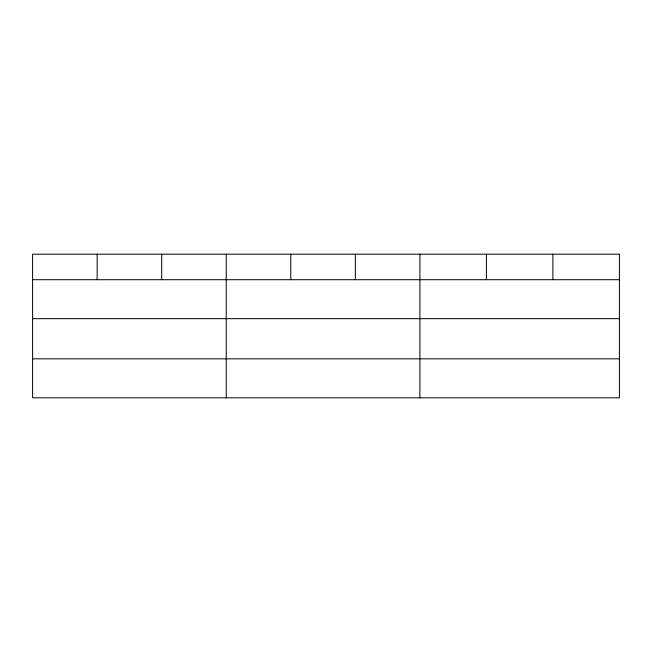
<?xml version="1.0" encoding="UTF-8"?>
<svg xmlns="http://www.w3.org/2000/svg" width="652" height="652" viewBox="0 0 652 652"><rect width="100%" height="100%" fill="white"/><g stroke="black" fill="none" stroke-linecap="round" stroke-linejoin="round"><path stroke-width="0.98" d="M32.6 279.7L619.4 279.7M32.6 318.673L619.4 318.673M32.6 358.828L619.4 358.828M552.896 254.198L552.896 279.7M486.392 254.198L486.392 279.7M419.888 254.198L419.888 397.801M355.34 254.198L355.34 279.7M290.792 254.198L290.792 279.7M226.244 254.198L226.244 397.801M161.696 254.198L161.696 279.7M97.148 254.198L97.148 279.7M619.4 254.198L32.6 254.198L32.6 397.801L619.4 397.801L619.4 254.198"/></g></svg>
